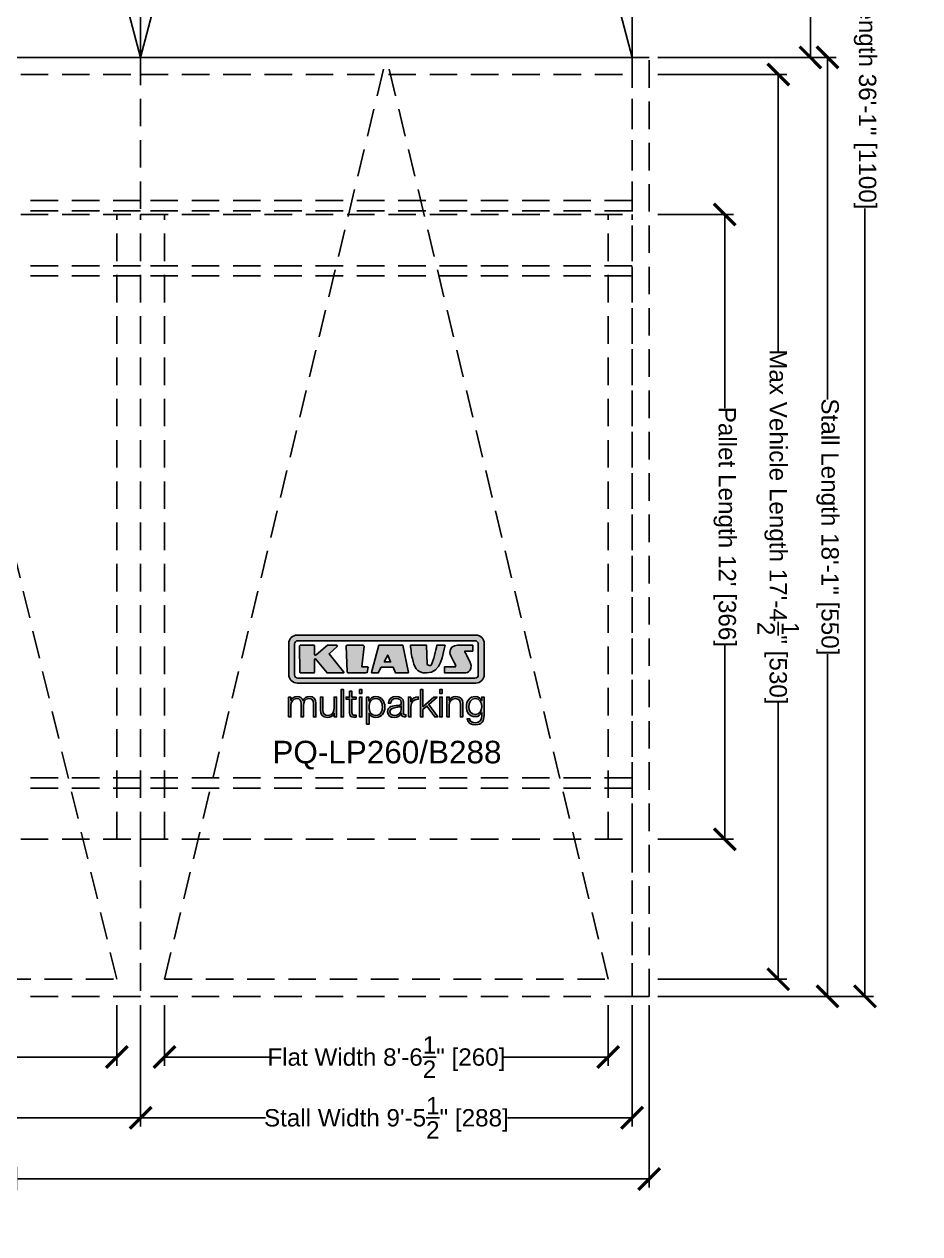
# Model space of a CAD drawing. Extents: x -210816 to 22943, y 10566 to 41486.
# Drawn here: x 12605.4 to 12812, y 20954.2 to 21233.2 of the extents above; entities that cross this region are included whole.
import ezdxf

# ---------------------------------------------------------------- set-up
doc = ezdxf.new("R2010")
doc.units = 0
doc.header["$MEASUREMENT"] = 0
doc.linetypes.add('DASHED', pattern=[0.2067, 0.1654, -0.0413])
doc.linetypes.add('HIDDEN', pattern=[9.525, 6.35, -3.175])
doc.layers.get('0').update_dxf_attribs({"linetype": 'CONTINUOUS'})
doc.layers.get('DEFPOINTS').update_dxf_attribs({"linetype": 'CONTINUOUS'})
for name, color, linetype in [('DIM', 6, 'CONTINUOUS'), ('KLAUS', 30, 'CONTINUOUS'), ('LOGO', 7, 'CONTINUOUS')]:
    doc.layers.add(name, color=color, linetype=linetype)
doc.styles.get("Standard").update_dxf_attribs({"font": 'arial.ttf'})
doc.dimstyles.get("Standard").update_dxf_attribs({"dimtxt": 5, "dimasz": 5, "dimexe": 2, "dimexo": 2, "dimgap": 0.09, "dimtad": 0, "dimtih": 1, "dimtoh": 1, "dimdec": 1, "dimzin": 0, "dimdsep": 46, "dimlunit": 4, "dimtxsty": 'Standard', "dimblk": 'ARCHTICK', "dimcen": -0.09, "dimadec": 0, "dimazin": 0, "dimtfac": 1, "dimtdec": 4, "dimtofl": 0, "dimtmove": 0, "dimatfit": 3, "dimldrblk": 'ARCHTICK', "dimfxl": 1, "dimtolj": 1, "dimtzin": 0, "dimarcsym": 0})

# ---------------------------------------------------------------- blocks, each defined once
blk = doc.blocks.new('KLAUS')
at = {"layer": 'LOGO'}
h = blk.add_hatch(color=8, dxfattribs=at)
h.dxf.hatch_style = 2
edge = h.paths.add_edge_path()
edge.add_spline(control_points=[(3.6, 29.09), (2.88, 29.09), (2.3, 28.51), (2.3, 27.8), (2.3, 27.8), (2.3, 16.11), (2.3, 16.11), (2.3, 15.39), (2.88, 14.81), (3.6, 14.81), (3.6, 14.81), (71.16, 14.81), (71.16, 14.81), (71.88, 14.81), (72.46, 15.39), (72.46, 16.11), (72.46, 16.11), (72.46, 27.8), (72.46, 27.8), (72.46, 28.51), (71.88, 29.09), (71.16, 29.09), (71.16, 29.09), (3.6, 29.09), (3.6, 29.09), (3.6, 29.09), (3.6, 29.09), (3.6, 29.09)], knot_values=[0, 0, 0, 0, 1, 1, 1, 2, 2, 2, 3, 3, 3, 4, 4, 4, 5, 5, 5, 6, 6, 6, 7, 7, 7, 8, 8, 8, 9, 9, 9, 9], degree=3, periodic=0)
edge = h.paths.add_edge_path()
edge.add_spline(control_points=[(3.35, 31.23), (3.35, 31.23), (71.47, 31.23), (71.47, 31.23), (73.26, 31.23), (74.71, 29.77), (74.71, 27.99), (74.71, 27.99), (74.71, 16.17), (74.71, 16.17), (74.71, 14.38), (73.26, 12.93), (71.47, 12.93), (71.47, 12.93), (3.35, 12.93), (3.35, 12.93), (1.56, 12.93), (0.11, 14.38), (0.11, 16.17), (0.11, 16.17), (0.11, 27.99), (0.11, 27.99), (0.11, 29.77), (1.56, 31.23), (3.35, 31.23), (3.35, 31.23), (3.35, 31.23), (3.35, 31.23)], knot_values=[0, 0, 0, 0, 1, 1, 1, 2, 2, 2, 3, 3, 3, 4, 4, 4, 5, 5, 5, 6, 6, 6, 7, 7, 7, 8, 8, 8, 9, 9, 9, 9], degree=3, periodic=0)
h = blk.add_hatch(color=8, dxfattribs=at)
h.dxf.hatch_style = 2
edge = h.paths.add_edge_path()
edge.add_spline(control_points=[(4.5, 27.33), (4.5, 27.33), (9.7, 27.33), (9.7, 27.33), (9.84, 27.33), (9.96, 27.22), (9.96, 27.08), (9.96, 27.08), (9.96, 23.69), (9.96, 23.69), (9.96, 23.69), (9.94, 23.64), (10.04, 23.59), (10.14, 23.53), (10.2, 23.57), (10.2, 23.57), (10.2, 23.57), (10.51, 23.75), (10.51, 23.75), (10.51, 23.75), (14.94, 27.33), (14.94, 27.33), (14.94, 27.33), (18.41, 27.33), (18.41, 27.33), (18.41, 27.33), (18.49, 27.33), (18.56, 27.2), (18.65, 27.04), (18.53, 26.91), (18.53, 26.91), (18.53, 26.91), (15.49, 24.11), (15.49, 24.11), (15.49, 24.11), (21.14, 17.06), (21.14, 17.06), (21.14, 17.06), (21.13, 16.91), (21.13, 16.91), (21.08, 16.84), (20.99, 16.82), (20.99, 16.82), (20.99, 16.82), (14.7, 16.82), (14.7, 16.82), (14.7, 16.82), (10.26, 22.17), (10.26, 22.17), (10.26, 22.17), (10.19, 22.24), (10.08, 22.21), (9.97, 22.18), (9.96, 22.11), (9.96, 22.11), (9.96, 22.11), (9.96, 17.08), (9.96, 17.08), (9.96, 16.94), (9.84, 16.82), (9.7, 16.82), (9.7, 16.82), (4.5, 16.82), (4.5, 16.82), (4.36, 16.82), (4.25, 16.94), (4.25, 17.08), (4.25, 17.08), (4.25, 27.08), (4.25, 27.08), (4.25, 27.22), (4.36, 27.33), (4.5, 27.33), (4.5, 27.33), (4.5, 27.33), (4.5, 27.33)], knot_values=[0, 0, 0, 0, 1, 1, 1, 2, 2, 2, 3, 3, 3, 4, 4, 4, 5, 5, 5, 6, 6, 6, 7, 7, 7, 8, 8, 8, 9, 9, 9, 10, 10, 10, 11, 11, 11, 12, 12, 12, 13, 13, 13, 14, 14, 14, 15, 15, 15, 16, 16, 16, 17, 17, 17, 18, 18, 18, 19, 19, 19, 20, 20, 20, 21, 21, 21, 22, 22, 22, 23, 23, 23, 24, 24, 24, 25, 25, 25, 25], degree=3, periodic=0)
h = blk.add_hatch(color=8, dxfattribs=at)
h.dxf.hatch_style = 2
h.paths.add_polyline_path([(22.42, 17.06), (21.97, 27.15), (22.24, 27.33), (28.55, 27.33), (28.86, 26.97), (28.01, 19.08), (30.26, 19.07), (30.44, 18.95), (30.08, 16.95), (29.49, 16.82), (22.6, 16.82)])
h = blk.add_hatch(color=8, dxfattribs=at)
h.paths.add_polyline_path([(36.52, 21.01), (38.93, 21.01), (37.87, 23.57)])
h.paths.add_polyline_path([(34.52, 27.33), (43.65, 27.33), (45.76, 16.94), (45.57, 16.82), (40.83, 16.82), (39.89, 18.95), (35.42, 18.95), (34.27, 16.82), (31.78, 16.82), (31.66, 17)])
h = blk.add_hatch(color=8, dxfattribs=at)
h.dxf.hatch_style = 2
edge = h.paths.add_edge_path()
edge.add_spline(control_points=[(52.69, 27.32), (52.69, 27.32), (52.88, 20.14), (52.88, 20.14), (53.01, 19.89), (53.2, 19.77), (53.43, 19.71), (53.91, 19.59), (54.43, 19.57), (54.64, 20.03), (55.23, 21.34), (56.27, 25.45), (56.6, 27.33), (56.6, 27.33), (59.77, 27.33), (59.77, 27.33), (58.77, 23.9), (58.56, 16.82), (52.63, 16.76), (48.72, 16.72), (48.01, 19.35), (47.27, 22.24), (46.89, 23.68), (46.54, 27.33), (46.54, 27.33), (46.54, 27.33), (52.69, 27.32), (52.69, 27.32), (52.69, 27.32), (52.69, 27.32), (52.69, 27.32)], knot_values=[0, 0, 0, 0, 1, 1, 1, 2, 2, 2, 3, 3, 3, 4, 4, 4, 5, 5, 5, 6, 6, 6, 7, 7, 7, 8, 8, 8, 9, 9, 9, 10, 10, 10, 10], degree=3, periodic=0)
h = blk.add_hatch(color=8, dxfattribs=at)
h.dxf.hatch_style = 2
edge = h.paths.add_edge_path()
edge.add_spline(control_points=[(64.46, 27.33), (64.46, 27.33), (70.31, 27.33), (70.31, 27.33), (70.31, 26.52), (70.31, 26.02), (70.31, 25.12), (70.31, 25.12), (67.3, 25.12), (67.3, 25.12), (67.24, 25.04), (67.25, 25.11), (67.25, 24.91), (67.25, 24.88), (69.73, 20.38), (69.73, 19.57), (69.73, 16.4), (67.22, 16.81), (65.9, 16.82), (65.9, 16.82), (59.59, 16.82), (59.59, 16.82), (59.59, 17.76), (59.59, 18.23), (59.59, 19.14), (59.59, 19.14), (63.75, 19.14), (63.75, 19.14), (63.82, 19.22), (63.81, 19.11), (63.81, 19.31), (63.81, 20.32), (61.58, 23.06), (61.58, 24.63), (61.58, 26.33), (62.83, 27.34), (64.46, 27.33), (64.46, 27.33), (64.46, 27.33), (64.46, 27.33)], knot_values=[0, 0, 0, 0, 1, 1, 1, 2, 2, 2, 3, 3, 3, 4, 4, 4, 5, 5, 5, 6, 6, 6, 7, 7, 7, 8, 8, 8, 9, 9, 9, 10, 10, 10, 11, 11, 11, 12, 12, 12, 13, 13, 13, 13], degree=3, periodic=0)
h = blk.add_hatch(color=30, dxfattribs=at)
h.dxf.hatch_style = 2
h.paths.add_polyline_path([(20.07, 0), (20.99, 0), (20.99, 10.45), (20.07, 10.45)])
h = blk.add_hatch(color=30, dxfattribs=at)
h.dxf.hatch_style = 2
edge = h.paths.add_edge_path()
edge.add_spline(control_points=[(24.22, 9.82), (24.22, 9.82), (23.3, 9.82), (23.3, 9.82), (23.3, 9.82), (23.3, 7.55), (23.3, 7.55), (23.3, 7.55), (21.98, 7.55), (21.98, 7.55), (21.98, 7.55), (21.98, 6.78), (21.98, 6.78), (21.98, 6.78), (23.3, 6.78), (23.3, 6.78), (23.3, 6.78), (23.3, 1.61), (23.3, 1.61), (23.28, 0.32), (23.71, -0.09), (24.94, -0.09), (25.22, -0.09), (25.48, -0.06), (25.76, -0.06), (25.76, -0.06), (25.76, 0.73), (25.76, 0.73), (25.5, 0.7), (25.23, 0.69), (24.97, 0.69), (24.31, 0.73), (24.22, 1.08), (24.22, 1.68), (24.22, 1.68), (24.22, 6.78), (24.22, 6.78), (24.22, 6.78), (25.76, 6.78), (25.76, 6.78), (25.76, 6.78), (25.76, 7.55), (25.76, 7.55), (25.76, 7.55), (24.22, 7.55), (24.22, 7.55), (24.22, 7.55), (24.22, 9.82), (24.22, 9.82), (24.22, 9.82), (24.22, 9.82), (24.22, 9.82)], knot_values=[0, 0, 0, 0, 1, 1, 1, 2, 2, 2, 3, 3, 3, 4, 4, 4, 5, 5, 5, 6, 6, 6, 7, 7, 7, 8, 8, 8, 9, 9, 9, 10, 10, 10, 11, 11, 11, 12, 12, 12, 13, 13, 13, 14, 14, 14, 15, 15, 15, 16, 16, 16, 17, 17, 17, 17], degree=3, periodic=0)
h = blk.add_hatch(color=30, dxfattribs=at)
h.paths.add_polyline_path([(27.1, 0), (28.03, 0), (28.03, 7.55), (27.1, 7.55)])
h.paths.add_polyline_path([(27.1, 8.98), (28.03, 8.98), (28.03, 10.45), (27.1, 10.45)])
h = blk.add_hatch(color=30, dxfattribs=at)
h.dxf.hatch_style = 2
h.paths.add_polyline_path([(50.4, 0), (51.32, 0), (51.32, 2.87), (52.82, 4.11), (55.8, 0), (56.96, 0), (53.52, 4.76), (56.74, 7.55), (55.51, 7.55), (51.32, 3.89), (51.32, 10.45), (50.4, 10.45)])
h = blk.add_hatch(color=30, dxfattribs=at)
h.paths.add_polyline_path([(57.74, 0), (58.66, 0), (58.66, 7.55), (57.74, 7.55)])
h.paths.add_polyline_path([(57.74, 8.98), (58.66, 8.98), (58.66, 10.45), (57.74, 10.45)])
h = blk.add_hatch(color=30, dxfattribs=at)
h.dxf.hatch_style = 2
edge = h.paths.add_edge_path()
edge.add_spline(control_points=[(0, 0), (0, 0), (0.92, 0), (0.92, 0), (0.92, 0), (0.92, 4.22), (0.92, 4.22), (0.94, 5.8), (1.58, 7), (3.18, 7), (4.35, 7), (4.77, 6.15), (4.76, 5.12), (4.76, 5.12), (4.76, 0), (4.76, 0), (4.76, 0), (5.68, 0), (5.68, 0), (5.68, 0), (5.68, 4.27), (5.68, 4.27), (5.68, 5.68), (6.14, 7), (7.73, 7), (9.05, 7), (9.52, 6.32), (9.52, 5.08), (9.52, 5.08), (9.52, 0), (9.52, 0), (9.52, 0), (10.44, 0), (10.44, 0), (10.44, 0), (10.44, 5.12), (10.44, 5.12), (10.44, 6.91), (9.59, 7.77), (7.94, 7.77), (6.94, 7.77), (5.99, 7.29), (5.54, 6.3), (5.26, 7.29), (4.36, 7.77), (3.37, 7.77), (2.17, 7.77), (1.38, 7.19), (0.89, 6.28), (0.89, 6.28), (0.85, 6.28), (0.85, 6.28), (0.85, 6.28), (0.85, 7.55), (0.85, 7.55), (0.85, 7.55), (0, 7.55), (0, 7.55), (0, 7.55), (0, 0), (0, 0), (0, 0), (0, 0), (0, 0)], knot_values=[0, 0, 0, 0, 1, 1, 1, 2, 2, 2, 3, 3, 3, 4, 4, 4, 5, 5, 5, 6, 6, 6, 7, 7, 7, 8, 8, 8, 9, 9, 9, 10, 10, 10, 11, 11, 11, 12, 12, 12, 13, 13, 13, 14, 14, 14, 15, 15, 15, 16, 16, 16, 17, 17, 17, 18, 18, 18, 19, 19, 19, 20, 20, 20, 21, 21, 21, 21], degree=3, periodic=0)
h = blk.add_hatch(color=30, dxfattribs=at)
h.dxf.hatch_style = 2
edge = h.paths.add_edge_path()
edge.add_spline(control_points=[(18.31, 7.55), (18.31, 7.55), (17.39, 7.55), (17.39, 7.55), (17.39, 7.55), (17.39, 3.59), (17.39, 3.59), (17.39, 2.05), (16.7, 0.56), (15.12, 0.56), (13.66, 0.56), (13.15, 1.27), (13.1, 2.64), (13.1, 2.64), (13.1, 7.55), (13.1, 7.55), (13.1, 7.55), (12.18, 7.55), (12.18, 7.55), (12.18, 7.55), (12.18, 2.65), (12.18, 2.65), (12.18, 0.89), (12.93, -0.22), (14.83, -0.22), (15.96, -0.22), (16.95, 0.35), (17.44, 1.36), (17.44, 1.36), (17.47, 1.36), (17.47, 1.36), (17.47, 1.36), (17.47, 0), (17.47, 0), (17.47, 0), (18.31, 0), (18.31, 0), (18.31, 0), (18.31, 7.55), (18.31, 7.55), (18.31, 7.55), (18.31, 7.55), (18.31, 7.55)], knot_values=[0, 0, 0, 0, 1, 1, 1, 2, 2, 2, 3, 3, 3, 4, 4, 4, 5, 5, 5, 6, 6, 6, 7, 7, 7, 8, 8, 8, 9, 9, 9, 10, 10, 10, 11, 11, 11, 12, 12, 12, 13, 13, 13, 14, 14, 14, 14], degree=3, periodic=0)
h = blk.add_hatch(color=30, dxfattribs=at)
edge = h.paths.add_edge_path()
edge.add_spline(control_points=[(35.84, 3.78), (35.84, 2.21), (35.12, 0.56), (33.37, 0.56), (31.4, 0.56), (30.72, 2.21), (30.72, 3.78), (30.72, 5.49), (31.33, 7), (33.37, 7), (35.12, 7), (35.84, 5.34), (35.84, 3.78), (35.84, 3.78), (35.84, 3.78), (35.84, 3.78)], knot_values=[0, 0, 0, 0, 1, 1, 1, 2, 2, 2, 3, 3, 3, 4, 4, 4, 5, 5, 5, 5], degree=3, periodic=0)
edge = h.paths.add_edge_path()
edge.add_spline(control_points=[(29.79, -2.8), (29.79, -2.8), (30.72, -2.8), (30.72, -2.8), (30.72, -2.8), (30.72, 1.43), (30.72, 1.43), (30.72, 1.43), (30.74, 1.43), (30.74, 1.43), (31.14, 0.35), (32.24, -0.22), (33.37, -0.22), (35.66, -0.22), (36.76, 1.64), (36.76, 3.78), (36.76, 5.91), (35.66, 7.77), (33.37, 7.77), (32.15, 7.77), (31.1, 7.14), (30.67, 6.12), (30.67, 6.12), (30.64, 6.12), (30.64, 6.12), (30.64, 6.12), (30.64, 7.55), (30.64, 7.55), (30.64, 7.55), (29.79, 7.55), (29.79, 7.55), (29.79, 7.55), (29.79, -2.8), (29.79, -2.8), (29.79, -2.8), (29.79, -2.8), (29.79, -2.8)], knot_values=[0, 0, 0, 0, 1, 1, 1, 2, 2, 2, 3, 3, 3, 4, 4, 4, 5, 5, 5, 6, 6, 6, 7, 7, 7, 8, 8, 8, 9, 9, 9, 10, 10, 10, 11, 11, 11, 12, 12, 12, 12], degree=3, periodic=0)
h = blk.add_hatch(color=30, dxfattribs=at)
edge = h.paths.add_edge_path()
edge.add_spline(control_points=[(43.03, 2.93), (43.04, 1.45), (41.8, 0.56), (40.39, 0.56), (39.53, 0.56), (38.71, 1.13), (38.71, 2.05), (38.71, 3.53), (40.66, 3.51), (42.22, 3.79), (42.47, 3.84), (42.88, 3.91), (43, 4.13), (43, 4.13), (43.03, 4.13), (43.03, 4.13), (43.03, 4.13), (43.03, 2.93), (43.03, 2.93), (43.03, 2.93), (43.03, 2.93), (43.03, 2.93)], knot_values=[0, 0, 0, 0, 1, 1, 1, 2, 2, 2, 3, 3, 3, 4, 4, 4, 5, 5, 5, 6, 6, 6, 7, 7, 7, 7], degree=3, periodic=0)
edge = h.paths.add_edge_path()
edge.add_spline(control_points=[(39.03, 5.24), (39.06, 6.47), (39.91, 7), (41.05, 7), (42.14, 7), (43.03, 6.69), (43.03, 5.45), (43.03, 4.61), (42.6, 4.51), (41.84, 4.42), (39.85, 4.19), (37.79, 4.11), (37.79, 1.99), (37.79, 0.47), (38.93, -0.22), (40.32, -0.22), (41.77, -0.22), (42.43, 0.34), (43.07, 1.32), (43.07, 1.32), (43.1, 1.32), (43.1, 1.32), (43.1, 0.53), (43.25, 0), (44.19, 0), (44.43, 0), (44.58, 0.01), (44.79, 0.06), (44.79, 0.06), (44.79, 0.83), (44.79, 0.83), (44.71, 0.81), (44.6, 0.78), (44.49, 0.78), (44.13, 0.78), (43.95, 0.98), (43.95, 1.33), (43.95, 1.33), (43.95, 5.34), (43.95, 5.34), (43.95, 7.36), (42.5, 7.77), (41.17, 7.77), (39.44, 7.77), (38.2, 7.01), (38.11, 5.24), (38.11, 5.24), (39.03, 5.24), (39.03, 5.24), (39.03, 5.24), (39.03, 5.24), (39.03, 5.24)], knot_values=[0, 0, 0, 0, 1, 1, 1, 2, 2, 2, 3, 3, 3, 4, 4, 4, 5, 5, 5, 6, 6, 6, 7, 7, 7, 8, 8, 8, 9, 9, 9, 10, 10, 10, 11, 11, 11, 12, 12, 12, 13, 13, 13, 14, 14, 14, 15, 15, 15, 16, 16, 16, 17, 17, 17, 17], degree=3, periodic=0)
h = blk.add_hatch(color=30, dxfattribs=at)
h.dxf.hatch_style = 2
edge = h.paths.add_edge_path()
edge.add_spline(control_points=[(45.79, 0), (45.79, 0), (46.71, 0), (46.71, 0), (46.71, 0), (46.71, 4.03), (46.71, 4.03), (46.71, 5.59), (47.85, 6.82), (49.52, 6.73), (49.52, 6.73), (49.52, 7.66), (49.52, 7.66), (48.16, 7.72), (47.14, 7), (46.67, 5.78), (46.67, 5.78), (46.64, 5.78), (46.64, 5.78), (46.64, 5.78), (46.64, 7.55), (46.64, 7.55), (46.64, 7.55), (45.79, 7.55), (45.79, 7.55), (45.79, 7.55), (45.79, 0), (45.79, 0), (45.79, 0), (45.79, 0), (45.79, 0)], knot_values=[0, 0, 0, 0, 1, 1, 1, 2, 2, 2, 3, 3, 3, 4, 4, 4, 5, 5, 5, 6, 6, 6, 7, 7, 7, 8, 8, 8, 9, 9, 9, 10, 10, 10, 10], degree=3, periodic=0)
h = blk.add_hatch(color=30, dxfattribs=at)
h.dxf.hatch_style = 2
edge = h.paths.add_edge_path()
edge.add_spline(control_points=[(60.41, 0), (60.41, 0), (61.33, 0), (61.33, 0), (61.33, 0), (61.33, 4.41), (61.33, 4.41), (61.36, 5.89), (62.24, 7), (63.7, 7), (65.2, 7), (65.62, 6.02), (65.62, 4.71), (65.62, 4.71), (65.62, 0), (65.62, 0), (65.62, 0), (66.54, 0), (66.54, 0), (66.54, 0), (66.54, 4.86), (66.54, 4.86), (66.54, 6.66), (65.9, 7.77), (63.78, 7.77), (62.71, 7.77), (61.7, 7.16), (61.36, 6.25), (61.36, 6.25), (61.33, 6.25), (61.33, 6.25), (61.33, 6.25), (61.33, 7.55), (61.33, 7.55), (61.33, 7.55), (60.41, 7.55), (60.41, 7.55), (60.41, 7.55), (60.41, 0), (60.41, 0), (60.41, 0), (60.41, 0), (60.41, 0)], knot_values=[0, 0, 0, 0, 1, 1, 1, 2, 2, 2, 3, 3, 3, 4, 4, 4, 5, 5, 5, 6, 6, 6, 7, 7, 7, 8, 8, 8, 9, 9, 9, 10, 10, 10, 11, 11, 11, 12, 12, 12, 13, 13, 13, 14, 14, 14, 14], degree=3, periodic=0)
h = blk.add_hatch(color=30, dxfattribs=at)
edge = h.paths.add_edge_path()
edge.add_spline(control_points=[(71.32, 0.86), (69.62, 0.86), (68.83, 2.34), (68.83, 3.86), (68.83, 5.43), (69.56, 7), (71.32, 7), (73.06, 7), (73.75, 5.34), (73.75, 3.86), (73.75, 2.33), (72.91, 0.86), (71.32, 0.86), (71.32, 0.86), (71.32, 0.86), (71.32, 0.86)], knot_values=[0, 0, 0, 0, 1, 1, 1, 2, 2, 2, 3, 3, 3, 4, 4, 4, 5, 5, 5, 5], degree=3, periodic=0)
edge = h.paths.add_edge_path()
edge.add_spline(control_points=[(74.67, 7.55), (74.67, 7.55), (73.75, 7.55), (73.75, 7.55), (73.75, 7.55), (73.75, 6.25), (73.75, 6.25), (73.75, 6.25), (73.72, 6.25), (73.72, 6.25), (73.35, 7.09), (72.41, 7.77), (71.32, 7.77), (69.13, 7.77), (67.9, 6.05), (67.9, 3.97), (67.9, 1.82), (68.9, 0.09), (71.32, 0.09), (72.4, 0.09), (73.29, 0.72), (73.72, 1.64), (73.72, 1.64), (73.75, 1.64), (73.75, 1.64), (73.75, 1.64), (73.75, 0.61), (73.75, 0.61), (73.75, -1.23), (73.01, -2.24), (71.32, -2.24), (70.29, -2.24), (69.31, -1.85), (69.1, -0.73), (69.1, -0.73), (68.18, -0.73), (68.18, -0.73), (68.31, -2.34), (69.81, -3.02), (71.32, -3.02), (73.79, -3.02), (74.65, -1.64), (74.67, 0.61), (74.67, 0.61), (74.67, 7.55), (74.67, 7.55), (74.67, 7.55), (74.67, 7.55), (74.67, 7.55)], knot_values=[0, 0, 0, 0, 1, 1, 1, 2, 2, 2, 3, 3, 3, 4, 4, 4, 5, 5, 5, 6, 6, 6, 7, 7, 7, 8, 8, 8, 9, 9, 9, 10, 10, 10, 11, 11, 11, 12, 12, 12, 13, 13, 13, 14, 14, 14, 15, 15, 15, 16, 16, 16, 16], degree=3, periodic=0)
for points in [[(22.42, 17.06), (21.97, 27.15), (22.24, 27.33), (28.55, 27.33), (28.86, 26.97), (28.01, 19.08), (30.26, 19.07), (30.44, 18.95), (30.08, 16.95), (29.49, 16.82), (22.6, 16.82), (22.42, 17.06), (22.42, 17.06)], [(34.52, 27.33), (43.65, 27.33), (45.76, 16.94), (45.57, 16.82), (40.83, 16.82), (39.89, 18.95), (35.42, 18.95), (34.27, 16.82), (31.78, 16.82), (31.66, 17), (34.52, 27.33), (34.52, 27.33)], [(36.52, 21.01), (38.93, 21.01), (37.87, 23.57), (36.52, 21.01), (36.52, 21.01)], [(20.07, 0), (20.99, 0), (20.99, 10.45), (20.07, 10.45), (20.07, 0), (20.07, 0)], [(27.1, 8.98), (28.03, 8.98), (28.03, 10.45), (27.1, 10.45), (27.1, 8.98), (27.1, 8.98)], [(50.4, 0), (51.32, 0), (51.32, 2.87), (52.82, 4.11), (55.8, 0), (56.96, 0), (53.52, 4.76), (56.74, 7.55), (55.51, 7.55), (51.32, 3.89), (51.32, 10.45), (50.4, 10.45), (50.4, 0), (50.4, 0)], [(57.74, 8.98), (58.66, 8.98), (58.66, 10.45), (57.74, 10.45), (57.74, 8.98), (57.74, 8.98)], [(27.1, 0), (28.03, 0), (28.03, 7.55), (27.1, 7.55), (27.1, 0), (27.1, 0)], [(57.74, 0), (58.66, 0), (58.66, 7.55), (57.74, 7.55), (57.74, 0), (57.74, 0)]]:
    blk.add_lwpolyline(points, dxfattribs=at)
for points, knots in [([(3.35, 31.23), (3.35, 31.23), (71.47, 31.23), (71.47, 31.23), (73.26, 31.23), (74.71, 29.77), (74.71, 27.99), (74.71, 27.99), (74.71, 16.17), (74.71, 16.17), (74.71, 14.38), (73.26, 12.93), (71.47, 12.93), (71.47, 12.93), (3.35, 12.93), (3.35, 12.93), (1.56, 12.93), (0.11, 14.38), (0.11, 16.17), (0.11, 16.17), (0.11, 27.99), (0.11, 27.99), (0.11, 29.77), (1.56, 31.23), (3.35, 31.23), (3.35, 31.23), (3.35, 31.23), (3.35, 31.23)], [0, 0, 0, 0, 1, 1, 1, 2, 2, 2, 3, 3, 3, 4, 4, 4, 5, 5, 5, 6, 6, 6, 7, 7, 7, 8, 8, 8, 9, 9, 9, 9]), ([(3.6, 29.09), (2.88, 29.09), (2.3, 28.51), (2.3, 27.8), (2.3, 27.8), (2.3, 16.11), (2.3, 16.11), (2.3, 15.39), (2.88, 14.81), (3.6, 14.81), (3.6, 14.81), (71.16, 14.81), (71.16, 14.81), (71.88, 14.81), (72.46, 15.39), (72.46, 16.11), (72.46, 16.11), (72.46, 27.8), (72.46, 27.8), (72.46, 28.51), (71.88, 29.09), (71.16, 29.09), (71.16, 29.09), (3.6, 29.09), (3.6, 29.09), (3.6, 29.09), (3.6, 29.09), (3.6, 29.09)], [0, 0, 0, 0, 1, 1, 1, 2, 2, 2, 3, 3, 3, 4, 4, 4, 5, 5, 5, 6, 6, 6, 7, 7, 7, 8, 8, 8, 9, 9, 9, 9]), ([(4.5, 27.33), (4.5, 27.33), (9.7, 27.33), (9.7, 27.33), (9.84, 27.33), (9.96, 27.22), (9.96, 27.08), (9.96, 27.08), (9.96, 23.69), (9.96, 23.69), (9.96, 23.69), (9.94, 23.64), (10.04, 23.59), (10.14, 23.53), (10.2, 23.57), (10.2, 23.57), (10.2, 23.57), (10.51, 23.75), (10.51, 23.75), (10.51, 23.75), (14.94, 27.33), (14.94, 27.33), (14.94, 27.33), (18.41, 27.33), (18.41, 27.33), (18.41, 27.33), (18.49, 27.33), (18.56, 27.2), (18.65, 27.04), (18.53, 26.91), (18.53, 26.91), (18.53, 26.91), (15.49, 24.11), (15.49, 24.11), (15.49, 24.11), (21.14, 17.06), (21.14, 17.06), (21.14, 17.06), (21.13, 16.91), (21.13, 16.91), (21.08, 16.84), (20.99, 16.82), (20.99, 16.82), (20.99, 16.82), (14.7, 16.82), (14.7, 16.82), (14.7, 16.82), (10.26, 22.17), (10.26, 22.17), (10.26, 22.17), (10.19, 22.24), (10.08, 22.21), (9.97, 22.18), (9.96, 22.11), (9.96, 22.11), (9.96, 22.11), (9.96, 17.08), (9.96, 17.08), (9.96, 16.94), (9.84, 16.82), (9.7, 16.82), (9.7, 16.82), (4.5, 16.82), (4.5, 16.82), (4.36, 16.82), (4.25, 16.94), (4.25, 17.08), (4.25, 17.08), (4.25, 27.08), (4.25, 27.08), (4.25, 27.22), (4.36, 27.33), (4.5, 27.33), (4.5, 27.33), (4.5, 27.33), (4.5, 27.33)], [0, 0, 0, 0, 1, 1, 1, 2, 2, 2, 3, 3, 3, 4, 4, 4, 5, 5, 5, 6, 6, 6, 7, 7, 7, 8, 8, 8, 9, 9, 9, 10, 10, 10, 11, 11, 11, 12, 12, 12, 13, 13, 13, 14, 14, 14, 15, 15, 15, 16, 16, 16, 17, 17, 17, 18, 18, 18, 19, 19, 19, 20, 20, 20, 21, 21, 21, 22, 22, 22, 23, 23, 23, 24, 24, 24, 25, 25, 25, 25]), ([(52.69, 27.32), (52.69, 27.32), (52.88, 20.14), (52.88, 20.14), (53.01, 19.89), (53.2, 19.77), (53.43, 19.71), (53.91, 19.59), (54.43, 19.57), (54.64, 20.03), (55.23, 21.34), (56.27, 25.45), (56.6, 27.33), (56.6, 27.33), (59.77, 27.33), (59.77, 27.33), (58.77, 23.9), (58.56, 16.82), (52.63, 16.76), (48.72, 16.72), (48.01, 19.35), (47.27, 22.24), (46.89, 23.68), (46.54, 27.33), (46.54, 27.33), (46.54, 27.33), (52.69, 27.32), (52.69, 27.32), (52.69, 27.32), (52.69, 27.32), (52.69, 27.32)], [0, 0, 0, 0, 1, 1, 1, 2, 2, 2, 3, 3, 3, 4, 4, 4, 5, 5, 5, 6, 6, 6, 7, 7, 7, 8, 8, 8, 9, 9, 9, 10, 10, 10, 10]), ([(64.46, 27.33), (64.46, 27.33), (70.31, 27.33), (70.31, 27.33), (70.31, 26.52), (70.31, 26.02), (70.31, 25.12), (70.31, 25.12), (67.3, 25.12), (67.3, 25.12), (67.24, 25.04), (67.25, 25.11), (67.25, 24.91), (67.25, 24.88), (69.73, 20.38), (69.73, 19.57), (69.73, 16.4), (67.22, 16.81), (65.9, 16.82), (65.9, 16.82), (59.59, 16.82), (59.59, 16.82), (59.59, 17.76), (59.59, 18.23), (59.59, 19.14), (59.59, 19.14), (63.75, 19.14), (63.75, 19.14), (63.82, 19.22), (63.81, 19.11), (63.81, 19.31), (63.81, 20.32), (61.58, 23.06), (61.58, 24.63), (61.58, 26.33), (62.83, 27.34), (64.46, 27.33), (64.46, 27.33), (64.46, 27.33), (64.46, 27.33)], [0, 0, 0, 0, 1, 1, 1, 2, 2, 2, 3, 3, 3, 4, 4, 4, 5, 5, 5, 6, 6, 6, 7, 7, 7, 8, 8, 8, 9, 9, 9, 10, 10, 10, 11, 11, 11, 12, 12, 12, 13, 13, 13, 13]), ([(24.22, 9.82), (24.22, 9.82), (23.3, 9.82), (23.3, 9.82), (23.3, 9.82), (23.3, 7.55), (23.3, 7.55), (23.3, 7.55), (21.98, 7.55), (21.98, 7.55), (21.98, 7.55), (21.98, 6.78), (21.98, 6.78), (21.98, 6.78), (23.3, 6.78), (23.3, 6.78), (23.3, 6.78), (23.3, 1.61), (23.3, 1.61), (23.28, 0.32), (23.71, -0.09), (24.94, -0.09), (25.22, -0.09), (25.48, -0.06), (25.76, -0.06), (25.76, -0.06), (25.76, 0.73), (25.76, 0.73), (25.5, 0.7), (25.23, 0.69), (24.97, 0.69), (24.31, 0.73), (24.22, 1.08), (24.22, 1.68), (24.22, 1.68), (24.22, 6.78), (24.22, 6.78), (24.22, 6.78), (25.76, 6.78), (25.76, 6.78), (25.76, 6.78), (25.76, 7.55), (25.76, 7.55), (25.76, 7.55), (24.22, 7.55), (24.22, 7.55), (24.22, 7.55), (24.22, 9.82), (24.22, 9.82), (24.22, 9.82), (24.22, 9.82), (24.22, 9.82)], [0, 0, 0, 0, 1, 1, 1, 2, 2, 2, 3, 3, 3, 4, 4, 4, 5, 5, 5, 6, 6, 6, 7, 7, 7, 8, 8, 8, 9, 9, 9, 10, 10, 10, 11, 11, 11, 12, 12, 12, 13, 13, 13, 14, 14, 14, 15, 15, 15, 16, 16, 16, 17, 17, 17, 17]), ([(0, 0), (0, 0), (0.92, 0), (0.92, 0), (0.92, 0), (0.92, 4.22), (0.92, 4.22), (0.94, 5.8), (1.58, 7), (3.18, 7), (4.35, 7), (4.77, 6.15), (4.76, 5.12), (4.76, 5.12), (4.76, 0), (4.76, 0), (4.76, 0), (5.68, 0), (5.68, 0), (5.68, 0), (5.68, 4.27), (5.68, 4.27), (5.68, 5.68), (6.14, 7), (7.73, 7), (9.05, 7), (9.52, 6.32), (9.52, 5.08), (9.52, 5.08), (9.52, 0), (9.52, 0), (9.52, 0), (10.44, 0), (10.44, 0), (10.44, 0), (10.44, 5.12), (10.44, 5.12), (10.44, 6.91), (9.59, 7.77), (7.94, 7.77), (6.94, 7.77), (5.99, 7.29), (5.54, 6.3), (5.26, 7.29), (4.36, 7.77), (3.37, 7.77), (2.17, 7.77), (1.38, 7.19), (0.89, 6.28), (0.89, 6.28), (0.85, 6.28), (0.85, 6.28), (0.85, 6.28), (0.85, 7.55), (0.85, 7.55), (0.85, 7.55), (0, 7.55), (0, 7.55), (0, 7.55), (0, 0), (0, 0), (0, 0), (0, 0), (0, 0)], [0, 0, 0, 0, 1, 1, 1, 2, 2, 2, 3, 3, 3, 4, 4, 4, 5, 5, 5, 6, 6, 6, 7, 7, 7, 8, 8, 8, 9, 9, 9, 10, 10, 10, 11, 11, 11, 12, 12, 12, 13, 13, 13, 14, 14, 14, 15, 15, 15, 16, 16, 16, 17, 17, 17, 18, 18, 18, 19, 19, 19, 20, 20, 20, 21, 21, 21, 21]), ([(18.31, 7.55), (18.31, 7.55), (17.39, 7.55), (17.39, 7.55), (17.39, 7.55), (17.39, 3.59), (17.39, 3.59), (17.39, 2.05), (16.7, 0.56), (15.12, 0.56), (13.66, 0.56), (13.15, 1.27), (13.1, 2.64), (13.1, 2.64), (13.1, 7.55), (13.1, 7.55), (13.1, 7.55), (12.18, 7.55), (12.18, 7.55), (12.18, 7.55), (12.18, 2.65), (12.18, 2.65), (12.18, 0.89), (12.93, -0.22), (14.83, -0.22), (15.96, -0.22), (16.95, 0.35), (17.44, 1.36), (17.44, 1.36), (17.47, 1.36), (17.47, 1.36), (17.47, 1.36), (17.47, 0), (17.47, 0), (17.47, 0), (18.31, 0), (18.31, 0), (18.31, 0), (18.31, 7.55), (18.31, 7.55), (18.31, 7.55), (18.31, 7.55), (18.31, 7.55)], [0, 0, 0, 0, 1, 1, 1, 2, 2, 2, 3, 3, 3, 4, 4, 4, 5, 5, 5, 6, 6, 6, 7, 7, 7, 8, 8, 8, 9, 9, 9, 10, 10, 10, 11, 11, 11, 12, 12, 12, 13, 13, 13, 14, 14, 14, 14]), ([(29.79, -2.8), (29.79, -2.8), (30.72, -2.8), (30.72, -2.8), (30.72, -2.8), (30.72, 1.43), (30.72, 1.43), (30.72, 1.43), (30.74, 1.43), (30.74, 1.43), (31.14, 0.35), (32.24, -0.22), (33.37, -0.22), (35.66, -0.22), (36.76, 1.64), (36.76, 3.78), (36.76, 5.91), (35.66, 7.77), (33.37, 7.77), (32.15, 7.77), (31.1, 7.14), (30.67, 6.12), (30.67, 6.12), (30.64, 6.12), (30.64, 6.12), (30.64, 6.12), (30.64, 7.55), (30.64, 7.55), (30.64, 7.55), (29.79, 7.55), (29.79, 7.55), (29.79, 7.55), (29.79, -2.8), (29.79, -2.8), (29.79, -2.8), (29.79, -2.8), (29.79, -2.8)], [0, 0, 0, 0, 1, 1, 1, 2, 2, 2, 3, 3, 3, 4, 4, 4, 5, 5, 5, 6, 6, 6, 7, 7, 7, 8, 8, 8, 9, 9, 9, 10, 10, 10, 11, 11, 11, 12, 12, 12, 12]), ([(35.84, 3.78), (35.84, 2.21), (35.12, 0.56), (33.37, 0.56), (31.4, 0.56), (30.72, 2.21), (30.72, 3.78), (30.72, 5.49), (31.33, 7), (33.37, 7), (35.12, 7), (35.84, 5.34), (35.84, 3.78), (35.84, 3.78), (35.84, 3.78), (35.84, 3.78)], [0, 0, 0, 0, 1, 1, 1, 2, 2, 2, 3, 3, 3, 4, 4, 4, 5, 5, 5, 5]), ([(39.03, 5.24), (39.06, 6.47), (39.91, 7), (41.05, 7), (42.14, 7), (43.03, 6.69), (43.03, 5.45), (43.03, 4.61), (42.6, 4.51), (41.84, 4.42), (39.85, 4.19), (37.79, 4.11), (37.79, 1.99), (37.79, 0.47), (38.93, -0.22), (40.32, -0.22), (41.77, -0.22), (42.43, 0.34), (43.07, 1.32), (43.07, 1.32), (43.1, 1.32), (43.1, 1.32), (43.1, 0.53), (43.25, 0), (44.19, 0), (44.43, 0), (44.58, 0.01), (44.79, 0.06), (44.79, 0.06), (44.79, 0.83), (44.79, 0.83), (44.71, 0.81), (44.6, 0.78), (44.49, 0.78), (44.13, 0.78), (43.95, 0.98), (43.95, 1.33), (43.95, 1.33), (43.95, 5.34), (43.95, 5.34), (43.95, 7.36), (42.5, 7.77), (41.17, 7.77), (39.44, 7.77), (38.2, 7.01), (38.11, 5.24), (38.11, 5.24), (39.03, 5.24), (39.03, 5.24), (39.03, 5.24), (39.03, 5.24), (39.03, 5.24)], [0, 0, 0, 0, 1, 1, 1, 2, 2, 2, 3, 3, 3, 4, 4, 4, 5, 5, 5, 6, 6, 6, 7, 7, 7, 8, 8, 8, 9, 9, 9, 10, 10, 10, 11, 11, 11, 12, 12, 12, 13, 13, 13, 14, 14, 14, 15, 15, 15, 16, 16, 16, 17, 17, 17, 17]), ([(45.79, 0), (45.79, 0), (46.71, 0), (46.71, 0), (46.71, 0), (46.71, 4.03), (46.71, 4.03), (46.71, 5.59), (47.85, 6.82), (49.52, 6.73), (49.52, 6.73), (49.52, 7.66), (49.52, 7.66), (48.16, 7.72), (47.14, 7), (46.67, 5.78), (46.67, 5.78), (46.64, 5.78), (46.64, 5.78), (46.64, 5.78), (46.64, 7.55), (46.64, 7.55), (46.64, 7.55), (45.79, 7.55), (45.79, 7.55), (45.79, 7.55), (45.79, 0), (45.79, 0), (45.79, 0), (45.79, 0), (45.79, 0)], [0, 0, 0, 0, 1, 1, 1, 2, 2, 2, 3, 3, 3, 4, 4, 4, 5, 5, 5, 6, 6, 6, 7, 7, 7, 8, 8, 8, 9, 9, 9, 10, 10, 10, 10]), ([(60.41, 0), (60.41, 0), (61.33, 0), (61.33, 0), (61.33, 0), (61.33, 4.41), (61.33, 4.41), (61.36, 5.89), (62.24, 7), (63.7, 7), (65.2, 7), (65.62, 6.02), (65.62, 4.71), (65.62, 4.71), (65.62, 0), (65.62, 0), (65.62, 0), (66.54, 0), (66.54, 0), (66.54, 0), (66.54, 4.86), (66.54, 4.86), (66.54, 6.66), (65.9, 7.77), (63.78, 7.77), (62.71, 7.77), (61.7, 7.16), (61.36, 6.25), (61.36, 6.25), (61.33, 6.25), (61.33, 6.25), (61.33, 6.25), (61.33, 7.55), (61.33, 7.55), (61.33, 7.55), (60.41, 7.55), (60.41, 7.55), (60.41, 7.55), (60.41, 0), (60.41, 0), (60.41, 0), (60.41, 0), (60.41, 0)], [0, 0, 0, 0, 1, 1, 1, 2, 2, 2, 3, 3, 3, 4, 4, 4, 5, 5, 5, 6, 6, 6, 7, 7, 7, 8, 8, 8, 9, 9, 9, 10, 10, 10, 11, 11, 11, 12, 12, 12, 13, 13, 13, 14, 14, 14, 14]), ([(74.67, 7.55), (74.67, 7.55), (73.75, 7.55), (73.75, 7.55), (73.75, 7.55), (73.75, 6.25), (73.75, 6.25), (73.75, 6.25), (73.72, 6.25), (73.72, 6.25), (73.35, 7.09), (72.41, 7.77), (71.32, 7.77), (69.13, 7.77), (67.9, 6.05), (67.9, 3.97), (67.9, 1.82), (68.9, 0.09), (71.32, 0.09), (72.4, 0.09), (73.29, 0.72), (73.72, 1.64), (73.72, 1.64), (73.75, 1.64), (73.75, 1.64), (73.75, 1.64), (73.75, 0.61), (73.75, 0.61), (73.75, -1.23), (73.01, -2.24), (71.32, -2.24), (70.29, -2.24), (69.31, -1.85), (69.1, -0.73), (69.1, -0.73), (68.18, -0.73), (68.18, -0.73), (68.31, -2.34), (69.81, -3.02), (71.32, -3.02), (73.79, -3.02), (74.65, -1.64), (74.67, 0.61), (74.67, 0.61), (74.67, 7.55), (74.67, 7.55), (74.67, 7.55), (74.67, 7.55), (74.67, 7.55)], [0, 0, 0, 0, 1, 1, 1, 2, 2, 2, 3, 3, 3, 4, 4, 4, 5, 5, 5, 6, 6, 6, 7, 7, 7, 8, 8, 8, 9, 9, 9, 10, 10, 10, 11, 11, 11, 12, 12, 12, 13, 13, 13, 14, 14, 14, 15, 15, 15, 16, 16, 16, 16]), ([(71.32, 0.86), (69.62, 0.86), (68.83, 2.34), (68.83, 3.86), (68.83, 5.43), (69.56, 7), (71.32, 7), (73.06, 7), (73.75, 5.34), (73.75, 3.86), (73.75, 2.33), (72.91, 0.86), (71.32, 0.86), (71.32, 0.86), (71.32, 0.86), (71.32, 0.86)], [0, 0, 0, 0, 1, 1, 1, 2, 2, 2, 3, 3, 3, 4, 4, 4, 5, 5, 5, 5]), ([(43.03, 2.93), (43.04, 1.45), (41.8, 0.56), (40.39, 0.56), (39.53, 0.56), (38.71, 1.13), (38.71, 2.05), (38.71, 3.53), (40.66, 3.51), (42.22, 3.79), (42.47, 3.84), (42.88, 3.91), (43, 4.13), (43, 4.13), (43.03, 4.13), (43.03, 4.13), (43.03, 4.13), (43.03, 2.93), (43.03, 2.93), (43.03, 2.93), (43.03, 2.93), (43.03, 2.93)], [0, 0, 0, 0, 1, 1, 1, 2, 2, 2, 3, 3, 3, 4, 4, 4, 5, 5, 5, 6, 6, 6, 7, 7, 7, 7])]:
    blk.add_open_spline(points, degree=3, knots=knots, dxfattribs=at)
blk = doc.blocks.new('A$C26860')
at = {"layer": 'KLAUS', "color": 4, "linetype": 'HIDDEN'}
for p, q in [((113.39, 216.53), (0, 216.53)), ((0, 216.53), (0, 180.31)), ((113.39, 216.53), (113.39, 180.31)), ((0, 212.6), (113.39, 212.6)), ((0, 36.22), (0, 0)), ((113.39, 36.22), (113.39, 0)), ((5.51, 3.94), (107.87, 3.94)), ((113.39, 0), (0, 0))]:
    blk.add_line(p, q, dxfattribs=at)
at = {"layer": 'KLAUS', "linetype": 'HIDDEN'}
for p, q in [((5.51, 3.94), (56.69, 216.53)), ((107.87, 3.94), (56.69, 216.53)), ((0, 180.31), (113.39, 180.31)), ((0, 36.22), (0, 180.31)), ((5.51, 36.22), (5.51, 180.31)), ((107.87, 36.22), (107.87, 180.31)), ((113.39, 36.22), (113.39, 180.31)), ((0, 36.22), (113.39, 36.22))]:
    blk.add_line(p, q, dxfattribs=at)
at = {"layer": 'KLAUS', "color": 3, "linetype": 'HIDDEN'}
for p, q in [((113.39, 183.51), (0, 183.51)), ((113.39, 181.14), (0, 181.14))]:
    blk.add_line(p, q, dxfattribs=at)
at = {"layer": 'KLAUS', "color": 2, "linetype": 'HIDDEN'}
for p, q in [((113.39, 168.5), (0, 168.5)), ((113.39, 166.14), (0, 166.14)), ((113.39, 50.39), (0, 50.39)), ((113.39, 48.03), (0, 48.03))]:
    blk.add_line(p, q, dxfattribs=at)
at = {"layer": 'KLAUS', "linetype": 'DASHED', "xscale": 0.6042342747489289, "yscale": 0.6042342747559075, "zscale": 0.604234274745576, "rotation": 0.01107024451872799}
blk.add_blockref('KLAUS', (34.12, 64.44), dxfattribs=at)
at = {"layer": 'KLAUS', "linetype": 'DASHED'}
blk.add_text('PQ-LP260/B288', height=5.1969, dxfattribs=at).set_placement((30.38, 53.74))
blk = doc.blocks.new('A$C19511')
at = {"layer": 'KLAUS', "linetype": 'HIDDEN'}
for p, q in [((0, 0), (0, 216.535)), ((3.937, 216.535), (0, 216.535)), ((3.937, 0), (3.937, 216.535)), ((3.937, 0), (0, 0))]:
    blk.add_line(p, q, dxfattribs=at)
blk = doc.blocks.new('A$C15044')
for p, q in [((0, 0), (0, 216.53)), ((113.39, 216.53), (0, 216.53)), ((52.52, 200.03), (56.69, 216.53)), ((60.87, 200.03), (56.69, 216.53)), ((113.39, 0), (113.39, 216.53)), ((97.37, 200.03), (16.02, 200.03)), ((16.02, 190.33), (16.02, 200.03)), ((18.24, 197.32), (16.02, 200.03)), ((95.15, 197.32), (97.37, 200.03)), ((97.37, 190.33), (97.37, 200.03)), ((18.24, 193.03), (18.24, 197.32)), ((95.15, 197.32), (18.24, 197.32)), ((95.15, 193.03), (95.15, 197.32)), ((18.24, 193.03), (16.02, 190.33)), ((95.15, 193.03), (18.24, 193.03)), ((95.15, 193.03), (97.37, 190.33)), ((0, 0), (50.07, 190.33)), ((97.37, 190.33), (16.02, 190.33)), ((113.39, 0), (63.32, 190.33)), ((113.39, 0), (0, 0))]:
    blk.add_line(p, q)
blk = doc.blocks.new('_ARCHTICK')
at = {"color": 0, "linetype": 'ByBlock', "const_width": 0.15}
blk.add_lwpolyline([(-0.5, -0.5), (0.5, 0.5)], dxfattribs=at)
blk = doc.blocks.new('*D18659')
at = {"layer": 'DEFPOINTS', "color": 0}
for p in [(12632.24, 21009.01), (12745.62, 21009.01), (12745.62, 20981)]:
    blk.add_point(p, dxfattribs=at)
at = {"layer": 'DIM', "color": 0, "lineweight": -2}
for p, q in [((12632.24, 21007.01), (12632.24, 20979)), ((12745.62, 21007.01), (12745.62, 20979)), ((12632.24, 20981), (12661.02, 20981)), ((12745.62, 20981), (12716.84, 20981))]:
    blk.add_line(p, q, dxfattribs=at)
at = {"layer": 'DIM', "color": 0, "lineweight": -2, "xscale": 5, "yscale": 5, "zscale": 5, "rotation": 180}
blk.add_blockref('_ARCHTICK', (12632.24, 20981), dxfattribs=at)
at = {"layer": 'DIM', "color": 0, "lineweight": -2, "xscale": 5, "yscale": 5, "zscale": 5}
blk.add_blockref('_ARCHTICK', (12745.62, 20981), dxfattribs=at)
at = {"layer": 'DIM', "color": 0, "insert": (12688.93, 20981), "char_height": 4, "attachment_point": 5}
blk.add_mtext('\\A1;Stall Width 9\'-5{\\H1.000000x;\\S1/2;}" [288]', dxfattribs=at)
blk = doc.blocks.new('*D18660')
at = {"layer": 'DEFPOINTS', "color": 0}
for p in [(12637.75, 21009.01), (12740.11, 21009.01), (12740.11, 20995.01)]:
    blk.add_point(p, dxfattribs=at)
at = {"layer": 'DIM', "color": 0, "lineweight": -2}
for p, q in [((12637.75, 21007.01), (12637.75, 20993.01)), ((12740.11, 21007.01), (12740.11, 20993.01)), ((12637.75, 20995.01), (12661.9, 20995.01)), ((12740.11, 20995.01), (12715.96, 20995.01))]:
    blk.add_line(p, q, dxfattribs=at)
at = {"layer": 'DIM', "color": 0, "lineweight": -2, "xscale": 5, "yscale": 5, "zscale": 5, "rotation": 180}
blk.add_blockref('_ARCHTICK', (12637.75, 20995.01), dxfattribs=at)
at = {"layer": 'DIM', "color": 0, "lineweight": -2, "xscale": 5, "yscale": 5, "zscale": 5}
blk.add_blockref('_ARCHTICK', (12740.11, 20995.01), dxfattribs=at)
at = {"layer": 'DIM', "color": 0, "insert": (12688.93, 20995.01), "char_height": 4, "attachment_point": 5}
blk.add_mtext('\\A1;Flat Width 8\'-6{\\H1.000000x;\\S1/2;}" [260]', dxfattribs=at)
blk = doc.blocks.new('*D18661')
at = {"layer": 'DEFPOINTS', "color": 0}
for p in [(12401.53, 21009.01), (12749.56, 21009.01), (12749.56, 20966.89)]:
    blk.add_point(p, dxfattribs=at)
at = {"layer": 'DIM', "color": 0, "lineweight": -2}
for p, q in [((12401.53, 21007.01), (12401.53, 20964.89)), ((12749.56, 21007.01), (12749.56, 20964.89)), ((12401.53, 20966.89), (12547.15, 20966.89)), ((12749.56, 20966.89), (12603.94, 20966.89))]:
    blk.add_line(p, q, dxfattribs=at)
at = {"layer": 'DIM', "color": 0, "lineweight": -2, "xscale": 5, "yscale": 5, "zscale": 5, "rotation": 180}
blk.add_blockref('_ARCHTICK', (12401.53, 20966.89), dxfattribs=at)
at = {"layer": 'DIM', "color": 0, "lineweight": -2, "xscale": 5, "yscale": 5, "zscale": 5}
blk.add_blockref('_ARCHTICK', (12749.56, 20966.89), dxfattribs=at)
at = {"layer": 'DIM', "color": 0, "insert": (12575.54, 20966.89), "char_height": 4, "attachment_point": 5}
blk.add_mtext("\\A1;System Width 29' [884]", dxfattribs=at)
blk = doc.blocks.new('*D18662')
at = {"layer": 'DEFPOINTS', "color": 0}
for p in [(12518.85, 21009.01), (12632.24, 21009.01), (12632.24, 20981)]:
    blk.add_point(p, dxfattribs=at)
at = {"layer": 'DIM', "color": 0, "lineweight": -2}
for p, q in [((12518.85, 21007.01), (12518.85, 20979)), ((12632.24, 21007.01), (12632.24, 20979)), ((12518.85, 20981), (12547.63, 20981)), ((12632.24, 20981), (12603.46, 20981))]:
    blk.add_line(p, q, dxfattribs=at)
at = {"layer": 'DIM', "color": 0, "lineweight": -2, "xscale": 5, "yscale": 5, "zscale": 5, "rotation": 180}
blk.add_blockref('_ARCHTICK', (12518.85, 20981), dxfattribs=at)
at = {"layer": 'DIM', "color": 0, "lineweight": -2, "xscale": 5, "yscale": 5, "zscale": 5}
blk.add_blockref('_ARCHTICK', (12632.24, 20981), dxfattribs=at)
at = {"layer": 'DIM', "color": 0, "insert": (12575.54, 20981), "char_height": 4, "attachment_point": 5}
blk.add_mtext('\\A1;Stall Width 9\'-5{\\H1.000000x;\\S1/2;}" [288]', dxfattribs=at)
blk = doc.blocks.new('*D18663')
at = {"layer": 'DEFPOINTS', "color": 0}
for p in [(12524.36, 21009.01), (12626.73, 21009.01), (12626.73, 20995.01)]:
    blk.add_point(p, dxfattribs=at)
at = {"layer": 'DIM', "color": 0, "lineweight": -2}
for p, q in [((12524.36, 21007.01), (12524.36, 20993.01)), ((12626.73, 21007.01), (12626.73, 20993.01)), ((12524.36, 20995.01), (12548.51, 20995.01)), ((12626.73, 20995.01), (12602.58, 20995.01))]:
    blk.add_line(p, q, dxfattribs=at)
at = {"layer": 'DIM', "color": 0, "lineweight": -2, "xscale": 5, "yscale": 5, "zscale": 5, "rotation": 180}
blk.add_blockref('_ARCHTICK', (12524.36, 20995.01), dxfattribs=at)
at = {"layer": 'DIM', "color": 0, "lineweight": -2, "xscale": 5, "yscale": 5, "zscale": 5}
blk.add_blockref('_ARCHTICK', (12626.73, 20995.01), dxfattribs=at)
at = {"layer": 'DIM', "color": 0, "insert": (12575.54, 20995.01), "char_height": 4, "attachment_point": 5}
blk.add_mtext('\\A1;Flat Width 8\'-6{\\H1.000000x;\\S1/2;}" [260]', dxfattribs=at)
blk = doc.blocks.new('*D18700')
at = {"layer": 'DEFPOINTS', "color": 0}
for p in [(12749.56, 21189.33), (12749.56, 21045.23), (12766.98, 21045.23)]:
    blk.add_point(p, dxfattribs=at)
at = {"layer": 'DIM', "color": 0, "lineweight": -2}
for p, q in [((12751.56, 21189.33), (12768.98, 21189.33)), ((12766.98, 21189.33), (12766.98, 21144.67)), ((12766.98, 21045.23), (12766.98, 21089.9)), ((12751.56, 21045.23), (12768.98, 21045.23))]:
    blk.add_line(p, q, dxfattribs=at)
at = {"layer": 'DIM', "color": 0, "lineweight": -2, "xscale": 5, "yscale": 5, "zscale": 5}
for p, rotation in [((12766.98, 21189.33), 90), ((12766.98, 21045.23), 270)]:
    blk.add_blockref('_ARCHTICK', p, dxfattribs=dict(at, rotation=rotation))
at = {"layer": 'DIM', "color": 0, "insert": (12766.98, 21117.28), "char_height": 4, "attachment_point": 5, "rotation": 270}
blk.add_mtext("\\A1;Pallet Length 12' [366]", dxfattribs=at)
blk = doc.blocks.new('*D18701')
at = {"layer": 'DEFPOINTS', "color": 0}
for p in [(12749.56, 21221.61), (12749.56, 21012.95), (12779.33, 21012.95)]:
    blk.add_point(p, dxfattribs=at)
at = {"layer": 'DIM', "color": 0, "lineweight": -2}
for p, q in [((12751.56, 21221.61), (12781.33, 21221.61)), ((12779.33, 21221.61), (12779.33, 21157.84)), ((12779.33, 21012.95), (12779.33, 21076.72)), ((12751.56, 21012.95), (12781.33, 21012.95))]:
    blk.add_line(p, q, dxfattribs=at)
at = {"layer": 'DIM', "color": 0, "lineweight": -2, "xscale": 5, "yscale": 5, "zscale": 5}
for p, rotation in [((12779.33, 21221.61), 90), ((12779.33, 21012.95), 270)]:
    blk.add_blockref('_ARCHTICK', p, dxfattribs=dict(at, rotation=rotation))
at = {"layer": 'DIM', "color": 0, "insert": (12779.33, 21117.28), "char_height": 4, "attachment_point": 5, "rotation": 270}
blk.add_mtext('\\A1;Max Vehicle Length 17\'-4{\\H1.000000x;\\S1/2;}" [530]', dxfattribs=at)
blk = doc.blocks.new('*D18702')
at = {"layer": 'DEFPOINTS', "color": 0}
for p in [(12753.5, 21225.55), (12753.5, 21009.01), (12790.69, 21009.01)]:
    blk.add_point(p, dxfattribs=at)
at = {"layer": 'DIM', "color": 0, "lineweight": -2}
for p, q in [((12755.5, 21225.55), (12792.69, 21225.55)), ((12790.69, 21225.55), (12790.69, 21146.68)), ((12790.69, 21009.01), (12790.69, 21087.89)), ((12755.5, 21009.01), (12792.69, 21009.01))]:
    blk.add_line(p, q, dxfattribs=at)
at = {"layer": 'DIM', "color": 0, "lineweight": -2, "xscale": 5, "yscale": 5, "zscale": 5}
for p, rotation in [((12790.69, 21225.55), 90), ((12790.69, 21009.01), 270)]:
    blk.add_blockref('_ARCHTICK', p, dxfattribs=dict(at, rotation=rotation))
at = {"layer": 'DIM', "color": 0, "insert": (12790.69, 21117.28), "char_height": 4, "attachment_point": 5, "rotation": 270}
blk.add_mtext('\\A1;Stall Length 18\'-1" [550]', dxfattribs=at)
blk = doc.blocks.new('*D18703')
at = {"layer": 'DEFPOINTS', "color": 0}
for p in [(12745.62, 21442.08), (12749.56, 21225.55), (12786.75, 21225.55)]:
    blk.add_point(p, dxfattribs=at)
at = {"layer": 'DIM', "color": 0, "lineweight": -2}
for p, q in [((12747.62, 21442.08), (12788.75, 21442.08)), ((12786.75, 21442.08), (12786.75, 21363.21)), ((12786.75, 21225.55), (12786.75, 21304.42)), ((12751.56, 21225.55), (12788.75, 21225.55))]:
    blk.add_line(p, q, dxfattribs=at)
at = {"layer": 'DIM', "color": 0, "lineweight": -2, "xscale": 5, "yscale": 5, "zscale": 5}
for p, rotation in [((12786.75, 21442.08), 90), ((12786.75, 21225.55), 270)]:
    blk.add_blockref('_ARCHTICK', p, dxfattribs=dict(at, rotation=rotation))
at = {"layer": 'DIM', "color": 0, "insert": (12786.75, 21333.82), "char_height": 4, "attachment_point": 5, "rotation": 270}
blk.add_mtext('\\A1;Stall Length 18\'-1" [550]', dxfattribs=at)
blk = doc.blocks.new('*D18704')
at = {"layer": 'DEFPOINTS', "color": 0}
for p in [(12745.62, 21442.08), (12749.56, 21009.01), (12799.34, 21009.01)]:
    blk.add_point(p, dxfattribs=at)
at = {"layer": 'DIM', "color": 0, "lineweight": -2}
for p, q in [((12747.62, 21442.08), (12801.34, 21442.08)), ((12799.34, 21442.08), (12799.34, 21260.37)), ((12799.34, 21009.01), (12799.34, 21190.73)), ((12751.56, 21009.01), (12801.34, 21009.01))]:
    blk.add_line(p, q, dxfattribs=at)
at = {"layer": 'DIM', "color": 0, "lineweight": -2, "xscale": 5, "yscale": 5, "zscale": 5}
for p, rotation in [((12799.34, 21442.08), 90), ((12799.34, 21009.01), 270)]:
    blk.add_blockref('_ARCHTICK', p, dxfattribs=dict(at, rotation=rotation))
at = {"layer": 'DIM', "color": 0, "insert": (12799.34, 21225.55), "char_height": 4, "attachment_point": 5, "rotation": 270}
blk.add_mtext('\\A1;System Length 36\'-1" [1100]', dxfattribs=at)

msp = doc.modelspace()

# ---------------------------------------------------------------- block references
for p in [(12518.85, 21225.55), (12632.24, 21225.55)]:
    msp.add_blockref('A$C15044', p)
at = {"layer": 'DIM'}
for name, p in [('A$C26860', (12518.85, 21009.01)), ('A$C26860', (12632.24, 21009.01)), ('A$C19511', (12745.62, 21009.01))]:
    msp.add_blockref(name, p, dxfattribs=at)

# ---------------------------------------------------------------- dimensions: what is measured, and where the dimension line sits
for base, p1, p2, text, override, picture, middle in [((12786.75, 21225.55), (12745.62, 21442.08), (12749.56, 21225.55), 'Stall Length <>', {"dimtxt": 4, "dimdec": 0}, '*D18703', (12786.75, 21333.82)), ((12799.34, 21009.01), (12745.62, 21442.08), (12749.56, 21009.01), 'System Length <>', {"dimtxt": 4, "dimdec": 0}, '*D18704', (12799.34, 21225.55)), ((12790.69, 21009.01), (12753.5, 21225.55), (12753.5, 21009.01), 'Stall Length <>', {"dimtxt": 4, "dimdec": 0}, '*D18702', (12790.69, 21117.28)), ((12779.33, 21012.95), (12749.56, 21221.61), (12749.56, 21012.95), 'Max Vehicle Length <>', {"dimtxt": 4}, '*D18701', (12779.33, 21117.28)), ((12766.98, 21045.23), (12749.56, 21189.33), (12749.56, 21045.23), 'Pallet Length <>', {"dimtxt": 4}, '*D18700', (12766.98, 21117.28))]:
    dim = msp.add_linear_dim(base=base, p1=p1, p2=p2, angle=90, text=text, dimstyle='Standard', override=override, dxfattribs=at)
    dim.commit()
    dim.dimension.update_dxf_attribs({"geometry": picture, "text_midpoint": middle, "text_rotation": 270})
for base, p1, p2, text, picture, middle in [((12749.56, 20966.89), (12401.53, 21009.01), (12749.56, 21009.01), 'System Width <>', '*D18661', (12575.54, 20966.89)), ((12632.24, 20981), (12518.85, 21009.01), (12632.24, 21009.01), 'Stall Width <>', '*D18662', (12575.54, 20981)), ((12626.73, 20995.01), (12524.36, 21009.01), (12626.73, 21009.01), 'Flat Width <>', '*D18663', (12575.54, 20995.01)), ((12745.62, 20981), (12632.24, 21009.01), (12745.62, 21009.01), 'Stall Width <>', '*D18659', (12688.93, 20981)), ((12740.11, 20995.01), (12637.75, 21009.01), (12740.11, 21009.01), 'Flat Width <>', '*D18660', (12688.93, 20995.01))]:
    dim = msp.add_linear_dim(base=base, p1=p1, p2=p2, text=text, dimstyle='Standard', override={"dimtxt": 4}, dxfattribs=at)
    dim.commit()
    dim.dimension.update_dxf_attribs({"geometry": picture, "text_midpoint": middle})

doc.saveas('drawing.dxf')
